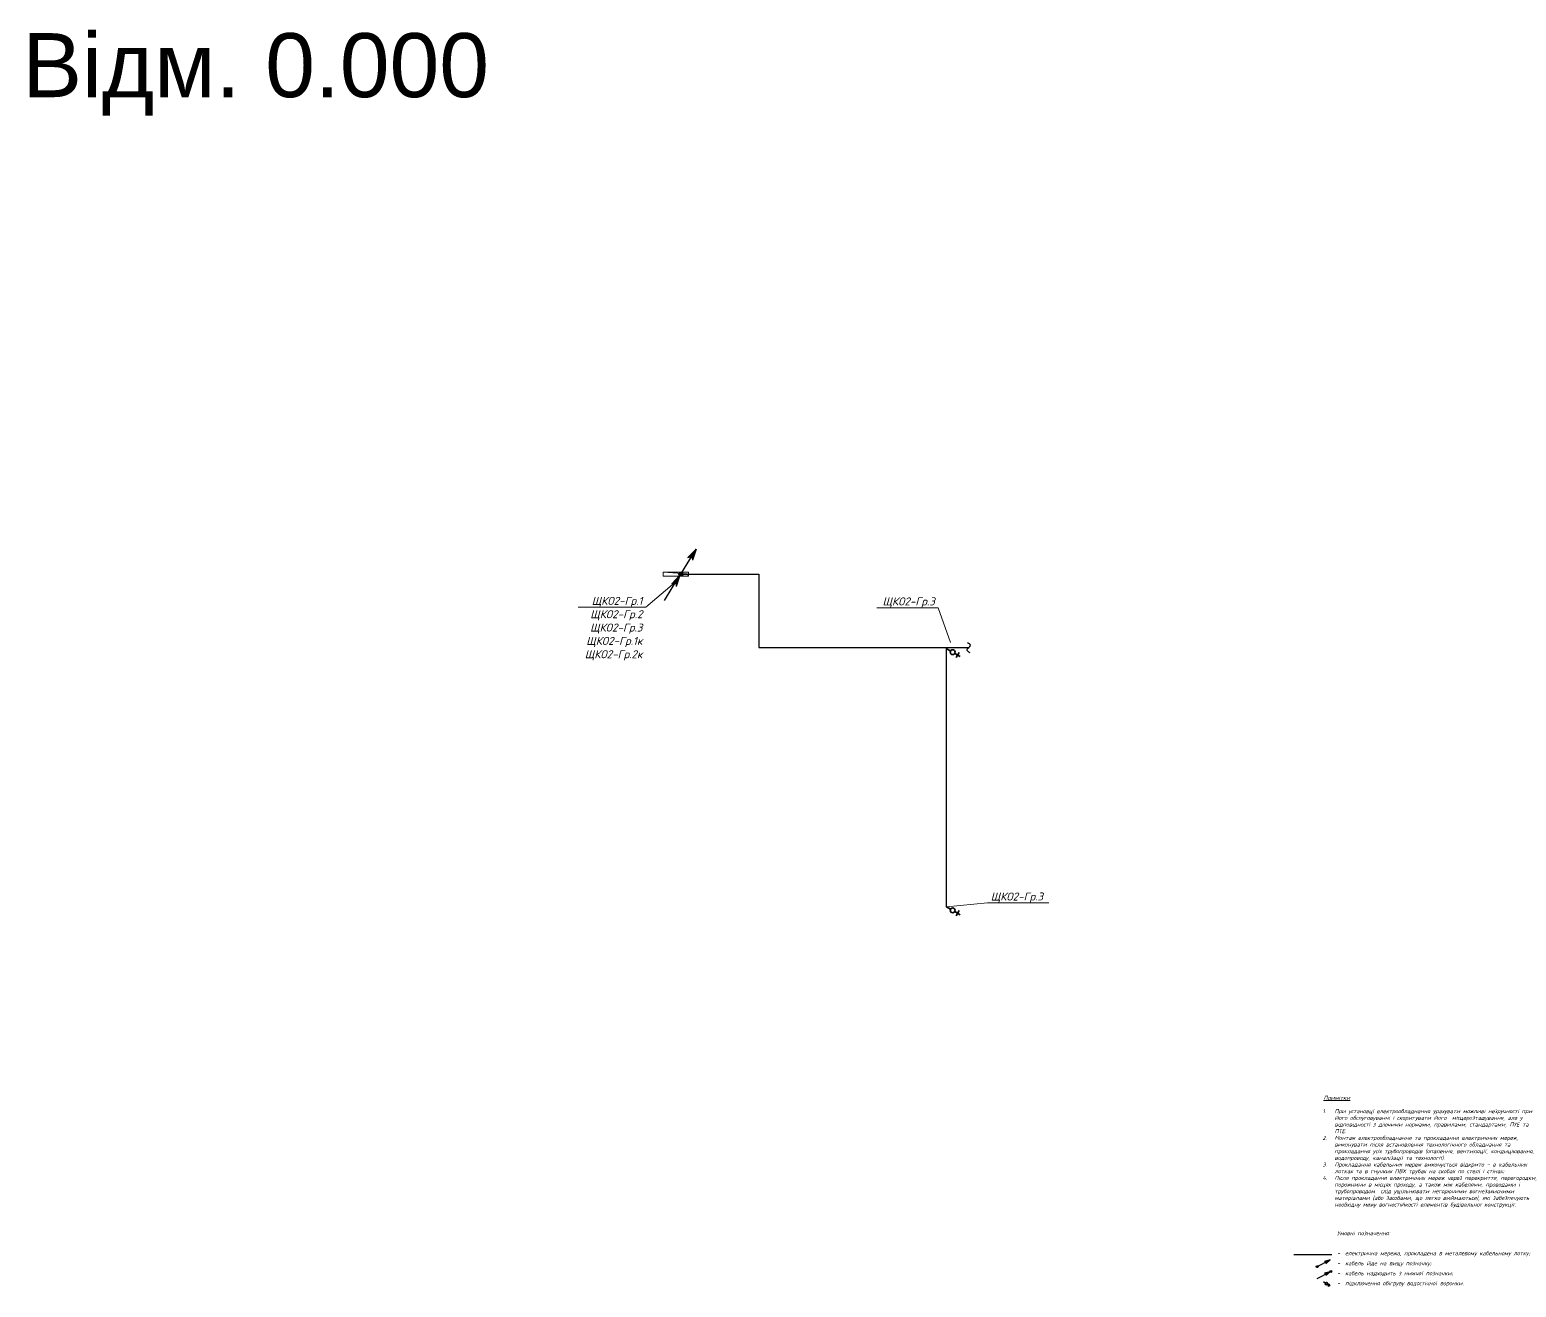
# Model space of a CAD drawing. Header units: millimetres. Extents: x 128978 to 991105, y 88203 to 186654.
# Drawn here: x 458690 to 551570, y 89043 to 167607 of the extents above; entities that cross this region are included whole.
import ezdxf
from ezdxf import colors
from ezdxf.entities.mleader import LeaderData, LeaderLine
from ezdxf.math import Vec2, Vec3

# ---------------------------------------------------------------- set-up
doc = ezdxf.new("R2010")
doc.units = ezdxf.units.MM
doc.layers.get('Defpoints').update_dxf_attribs({"color": 140})
for name, color, linetype, lineweight in [('E_В лотку', 5, 'Kabl_in_Lotok', 30), ('E_Обладнання', 3, 'Continuous', 35), ('E_Позначення', 7, 'Continuous', 15), ('E_Розп. мережі', 5, 'Continuous', 30)]:
    doc.layers.add(name, color=color, linetype=linetype, lineweight=lineweight)
doc.styles.add('GENERATED_STYLE_1', font='arial.ttf')
doc.styles.add('GOST 2.304', font='isocpeui.ttf')
doc.styles.add('ГОСТ 2.304', font='isocpeui.ttf')
doc.linetypes.add('Kabl_in_Lotok', pattern='A,10,[130,ltypeshp.shx,S=1,R=0,X=0,Y=0],1,[130,ltypeshp.shx,S=1,R=90,X=0,Y=-1],1,[130,ltypeshp.shx,S=1,R=0,X=0,Y=0],10', length=22)

# ---------------------------------------------------------------- blocks, each defined once
blk = doc.blocks.new('*U195')
at = {"lineweight": -2}
h = blk.add_hatch(color=0, dxfattribs=at)
h.paths.add_polyline_path([(8.77, 16.13), (3.9, 10.61), (6.34, 11.65)])
h.paths.add_polyline_path([(8.77, 16.13), (6.34, 11.65), (6.79, 9.05)])
h = blk.add_hatch(color=0, dxfattribs=at)
edge = h.paths.add_edge_path()
edge.add_arc((0.07, 0), 1.28, 0, 360)
h = blk.add_hatch(color=0, dxfattribs=at)
h.paths.add_polyline_path([(-0.47, -0.71), (-5.33, -6.22), (-2.9, -5.18)])
h.paths.add_polyline_path([(-0.47, -0.71), (-2.9, -5.18), (-2.45, -7.79)])
at = {"color": 0, "lineweight": -2}
for p, q in [((0, 0), (8.77, 16.13)), ((8.77, 16.13), (3.9, 10.61)), ((3.9, 10.61), (6.34, 11.65)), ((6.34, 11.65), (6.79, 9.05)), ((8.77, 16.13), (6.79, 9.05)), ((-9.24, -16.84), (-0.47, -0.71)), ((-0.47, -0.71), (-5.33, -6.22)), ((-5.33, -6.22), (-2.9, -5.18)), ((-2.9, -5.18), (-2.45, -7.79)), ((-0.47, -0.71), (-2.45, -7.79))]:
    blk.add_line(p, q, dxfattribs=at)
blk.add_circle((0.11, 0), 1.24, dxfattribs=at)
blk = doc.blocks.new('_None')
blk = doc.blocks.new('*U192')
at = {"lineweight": -2}
h = blk.add_hatch(color=0, dxfattribs=at)
edge = h.paths.add_edge_path()
edge.add_arc((0.1, 0), 1.28, 0, 360)
h = blk.add_hatch(color=0, dxfattribs=at)
h.paths.add_polyline_path([(8.8, 16.1), (3.9, 10.6), (6.3, 11.7)])
h.paths.add_polyline_path([(8.8, 16.1), (6.3, 11.7), (6.8, 9)])
at = {"color": 0, "lineweight": -2}
for p, q in [((0, 0), (8.8, 16.1)), ((8.8, 16.1), (3.9, 10.6)), ((3.9, 10.6), (6.3, 11.7)), ((6.3, 11.7), (6.8, 9)), ((8.8, 16.1), (6.8, 9))]:
    blk.add_line(p, q, dxfattribs=at)
blk.add_circle((0.1, 0), 1.24, dxfattribs=at)
blk = doc.blocks.new('*U197')
at = {"lineweight": -2}
h = blk.add_hatch(color=0, dxfattribs=at)
edge = h.paths.add_edge_path()
edge.add_arc((0.1, 0), 1.28, 0, 360)
h = blk.add_hatch(color=0, dxfattribs=at)
h.paths.add_polyline_path([(-0.5, -0.7), (-5.3, -6.2), (-2.9, -5.2)])
h.paths.add_polyline_path([(-0.5, -0.7), (-2.9, -5.2), (-2.4, -7.8)])
at = {"color": 0, "lineweight": -2}
for p, q in [((-9.2, -16.8), (-0.5, -0.7)), ((-0.5, -0.7), (-5.3, -6.2)), ((-5.3, -6.2), (-2.9, -5.2)), ((-2.9, -5.2), (-2.4, -7.8)), ((-0.5, -0.7), (-2.4, -7.8))]:
    blk.add_line(p, q, dxfattribs=at)
at = {"lineweight": -2}
for p, q in [((-0.5, -0.7), (-5.3, -6.2)), ((-5.3, -6.2), (-2.9, -5.2)), ((-2.9, -5.2), (-2.4, -7.8)), ((-0.5, -0.7), (-2.4, -7.8))]:
    blk.add_line(p, q, dxfattribs=at)
at = {"color": 0, "lineweight": -2}
blk.add_circle((0.1, 0), 1.24, dxfattribs=at)
blk = doc.blocks.new('электровывод')
at = {"color": 0, "linetype": 'ByBlock', "lineweight": -2}
for p, q in [((-123, 124), (-205, 207)), ((-202, 127), (-125, 204)), ((-59, 60), (0, 0))]:
    blk.add_line(p, q, dxfattribs=at)
blk.add_circle((-91, 92), 44.9, dxfattribs=at)

msp = doc.modelspace()

# ---------------------------------------------------------------- linework, layer by layer
at = {"layer": 'Defpoints', "lineweight": 5}
msp.add_lwpolyline([(499858.9, 133466.2), (498258.9, 133466.2), (498258.9, 133716.2), (499858.9, 133716.2), (499858.9, 133466.2), (499760.1, 133619.9), (498258.9, 133716.2)], dxfattribs=at)
at = {"layer": 'E_В лотку', "ltscale": 160}
msp.add_lwpolyline([(499373.8, 133589.4), (504241.8, 133591.2), (504241.8, 129003.7), (517354.6, 129003.7)], dxfattribs=at)
at = {"layer": 'E_В лотку', "ltscale": 80}
msp.add_lwpolyline([(537675.2, 91085.3), (540040.8, 91085.3)], dxfattribs=at)
at = {"layer": 'E_Розп. мережі', "color": 0}
msp.add_spline([(517447.3, 128685.6), (517253.5, 128873.7), (517468.3, 129147), (517273.4, 129308.2)], degree=3, dxfattribs=at)

# ---------------------------------------------------------------- block references
at = {"layer": 'E_Обладнання', "xscale": -1.687500000021705, "yscale": 1.687500000021705, "zscale": 1.687500000021704, "rotation": 284.4892115701171}
msp.add_blockref('электровывод', (539518.4, 89377.7), dxfattribs=at)
at = {"layer": 'E_Розп. мережі'}
for name, p, xscale, yscale, zscale, rotation in [('*U195', (499368.2, 133589.8), 100.0000000000001, 100.0000000000001, 100.0000000000001, 357.0874877686715), ('*U192', (539128.3, 90333), 50.00000000000003, 50.00000000000003, 50.00000000000003, 325.728475138556), ('*U197', (539984, 90028.6), 50.00000000000003, 50.00000000000003, 50.00000000000003, 325.728475138556)]:
    msp.add_blockref(name, p, dxfattribs=dict(at, xscale=xscale, yscale=yscale, zscale=zscale, rotation=rotation))

# ---------------------------------------------------------------- texts
at = {"color": 3, "insert": (472810, 164814.8), "char_height": 4000, "attachment_point": 5, "style": 'GENERATED_STYLE_1'}
msp.add_mtext_dynamic_manual_height_columns('Відм. 0.000', width=118680.113, gutter_width=1, heights=[0], dxfattribs=at)
at = {"color": 7, "lineweight": 15, "insert": (539468.4, 101003), "char_height": 250, "width": 12232.662, "attachment_point": 1, "style": 'GOST 2.304'}
msp.add_mtext('\\pi63.6875;{\\LПримітки\\P\\pi0;}\\P\\pi-750,l750,t750;1.^IПри установці електрообладнання урахувати можливі незручності при його обслуговуванні і скоригувати його  місцерозташування, але у відповідності з діючими нормами, правилами, стандартами, ПУЕ та ПТЕ.\\P2.^IМонтаж електрообладнання та прокладання електричних мереж, виконувати після встановлення технологічного обладнання та прокладання усіх трубопроводів (опалення, вентиляції, кондиціювання, водопроводу, каналізації та технології){\\fISOCPEUR|b0|i1|c238|p34;.\\P}3.^IПрокладання кабельних мереж виконується відкрито - в кабельних лотках та в гнучких ПВХ трубах на скобах по стелі і стінах;\\P4.^IПісля прокладання електричних мереж через перекриття, перегородки, порожнини в місцях проходу, а також між кабелями, проводами і трубопроводом  слід ущільнювати негорючими вогнезахисними матеріалами (або засобами, що легко виймаються), які забезпечують необхідну межу вогнестійкості елементів будівельної конструкції.', dxfattribs=at)
at = {"color": 7, "lineweight": 15, "insert": (540378.3, 92544.2), "char_height": 250, "width": 18030.568, "attachment_point": 1, "line_spacing_factor": 1.5, "style": 'GOST 2.304'}
msp.add_mtext('\\pt500;{\\C256;Умовні позначення:\\P\\P-^Iелектрична мережа, прокладена в металевому кабельному лотку;\\P-^Iкабель йде на вищу позначку;\\P-^Iкабель надходить з нижчої позначки;\\P-^Iпідключення обігруву водостічної воронки.}', dxfattribs=at)

# ---------------------------------------------------------------- leaders
at = {"layer": 'E_Позначення'}
ml = msp.add_multileader_mtext('Standard', dxfattribs=at)
ml.set_content('ЩКО2-Гр.3', color=256, style='ГОСТ 2.304')
ml.set_leader_properties(color=256, linetype='ByLayer', lineweight=-1)
ml.set_arrow_properties(name='NONE')
ml.build(insert=Vec2(0, 0))
ml.multileader.update_dxf_attribs({"has_dogleg": 0, "text_left_attachment_type": 6, "text_right_attachment_type": 6, "dogleg_length": 0, "arrow_head_size": 2})
ctx = ml.context
ctx.base_point, ctx.char_height, ctx.arrow_head_size, ctx.landing_gap_size, ctx.plane_origin = Vec3(518531.7, 113054.8), 500, 2, 200, Vec3(558196.5, 110097.7)
ctx.left_attachment, ctx.right_attachment = 6, 6
notes = []
notes.append((ctx, [(0, (1, 1, 0), (518531.7, 113054.8), (1, 0), 0, [(0, [(515980, 112808.3)], 0, [])])]))
ctx.mtext.insert, ctx.mtext.flow_direction = Vec3(518731.7, 113704.8), 5
ctx.mtext.has_bg_fill, ctx.mtext.bg_color, ctx.mtext.bg_scale_factor, ctx.mtext.bg_transparency, ctx.mtext.use_window_bg_color = 1, -1027028792, 1.5, 0, 1
for ctx, leaders in notes:
    for number, flags, end, landing, length, lines in leaders:
        leader = LeaderData()
        leader.index, (leader.has_last_leader_line, leader.has_dogleg_vector, leader.attachment_direction) = number, flags
        leader.last_leader_point, leader.dogleg_vector, leader.dogleg_length = Vec3(end), Vec3(landing), length
        for number, points, colour, breaks in lines:
            line = LeaderLine()
            line.index, line.vertices, line.color, line.breaks = number, Vec3.list(points), colors.encode_raw_color(colour), breaks
            leader.lines.append(line)
        ctx.leaders.append(leader)

# ---------------------------------------------------------------- next in the draw order: block references
at = {"layer": 'E_Обладнання', "xscale": -3.375000000043411, "yscale": 3.37500000004341, "zscale": 3.375000000043408, "rotation": 284.4892115701171}
msp.add_blockref('электровывод', (515980, 112808.3), dxfattribs=at)

# ---------------------------------------------------------------- next in the draw order: leaders
at = {"layer": 'E_Позначення'}
ml = msp.add_multileader_mtext('Standard', dxfattribs=at)
ml.set_content('ЩКО2-Гр.1\\PЩКО2-Гр.2\\PЩКО2-Гр.3\\PЩКО2-Гр.1к\\PЩКО2-Гр.2к', color=256, style='ГОСТ 2.304')
ml.set_leader_properties(color=256, linetype='ByLayer', lineweight=-1)
ml.set_arrow_properties(name='NONE')
ml.build(insert=Vec2(0, 0))
ml.multileader.update_dxf_attribs({"has_dogleg": 0, "text_left_attachment_type": 6, "text_right_attachment_type": 6, "dogleg_length": 0, "arrow_head_size": 2})
ctx = ml.context
ctx.base_point, ctx.char_height, ctx.arrow_head_size, ctx.landing_gap_size, ctx.plane_origin = Vec3(492956.6, 131524.6), 500, 2, 200, Vec3(524860.2, 129181.9)
ctx.left_attachment, ctx.right_attachment, ctx.text_align_type = 6, 6, 2
notes = []
notes.append((ctx, [(1, (1, 1, 0), (497174.8, 131524.6), (-1, 0), 0, [(0, [(499103.6, 133164)], 0, [])])]))
ctx.mtext.insert, ctx.mtext.alignment, ctx.mtext.flow_direction = Vec3(496974.8, 132174.6), 3, 5
ctx.mtext.has_bg_fill, ctx.mtext.bg_color, ctx.mtext.bg_scale_factor, ctx.mtext.bg_transparency, ctx.mtext.use_window_bg_color = 1, -1027028792, 1.5, 0, 1
ml = msp.add_multileader_mtext('Standard', dxfattribs=at)
ml.set_content('ЩКО2-Гр.3', color=256, style='ГОСТ 2.304')
ml.set_leader_properties(color=256, linetype='ByLayer', lineweight=-1)
ml.set_arrow_properties(name='NONE')
ml.build(insert=Vec2(0, 0))
ml.multileader.update_dxf_attribs({"has_dogleg": 0, "text_left_attachment_type": 6, "text_right_attachment_type": 6, "dogleg_length": 0, "arrow_head_size": 2})
ctx = ml.context
ctx.base_point, ctx.char_height, ctx.arrow_head_size, ctx.landing_gap_size, ctx.plane_origin = Vec3(511624.9, 131493), 500, 2, 200, Vec3(558204.8, 126228.6)
ctx.left_attachment, ctx.right_attachment, ctx.text_align_type = 6, 6, 2
notes.append((ctx, [(1, (1, 1, 0), (515445.7, 131493), (-1, 0), 0, [(0, [(516217.4, 129321.1)], 0, [])])]))
ctx.mtext.insert, ctx.mtext.alignment, ctx.mtext.flow_direction = Vec3(515245.7, 132143), 3, 5
ctx.mtext.has_bg_fill, ctx.mtext.bg_color, ctx.mtext.bg_scale_factor, ctx.mtext.bg_transparency, ctx.mtext.use_window_bg_color = 1, -1027028792, 1.5, 0, 1
for ctx, leaders in notes:
    for number, flags, end, landing, length, lines in leaders:
        leader = LeaderData()
        leader.index, (leader.has_last_leader_line, leader.has_dogleg_vector, leader.attachment_direction) = number, flags
        leader.last_leader_point, leader.dogleg_vector, leader.dogleg_length = Vec3(end), Vec3(landing), length
        for number, points, colour, breaks in lines:
            line = LeaderLine()
            line.index, line.vertices, line.color, line.breaks = number, Vec3.list(points), colors.encode_raw_color(colour), breaks
            leader.lines.append(line)
        ctx.leaders.append(leader)

# ---------------------------------------------------------------- next in the draw order: linework, layer by layer
at = {"layer": 'E_В лотку', "ltscale": 160}
msp.add_lwpolyline([(515975.3, 112798.3), (515975.3, 129003.7)], dxfattribs=at)

# ---------------------------------------------------------------- next in the draw order: block references
at = {"layer": 'E_Обладнання', "xscale": -3.375000000043411, "yscale": 3.37500000004341, "zscale": 3.375000000043408, "rotation": 284.4892115701171}
msp.add_blockref('электровывод', (515980, 128938.8), dxfattribs=at)

doc.saveas('drawing.dxf')
